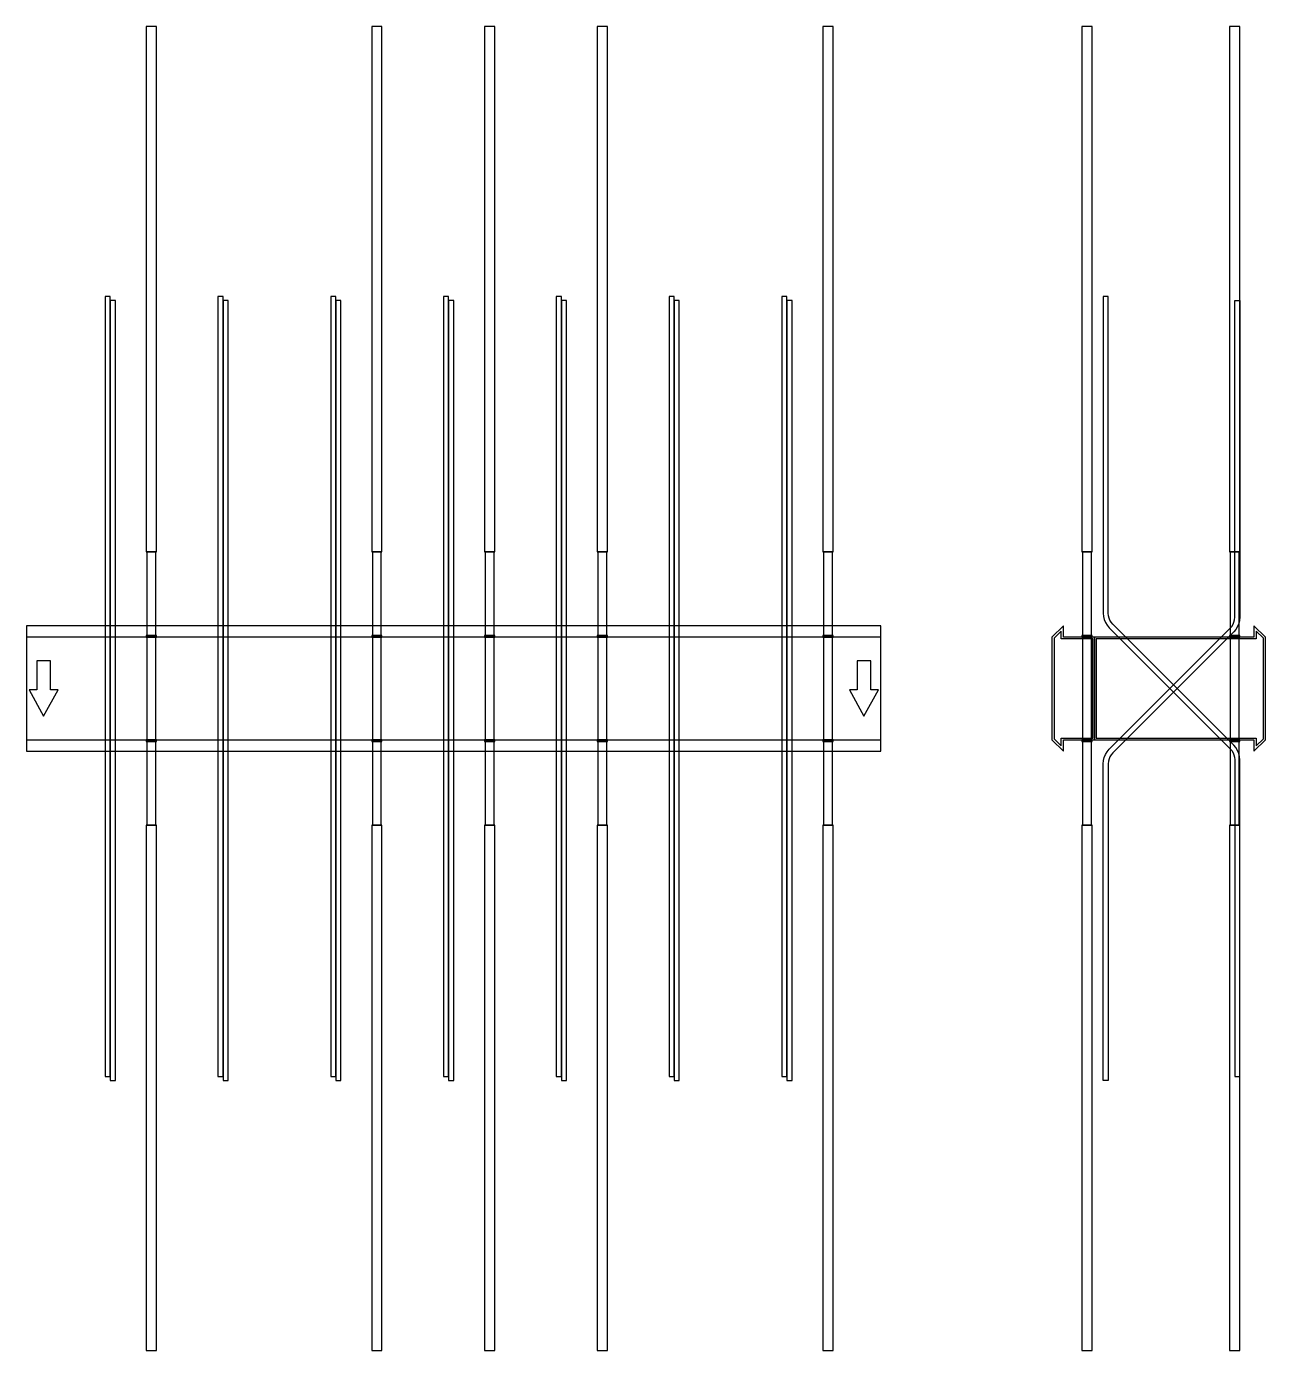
# Model space of a CAD drawing. Extents: x 0 to 1450, y -775 to 775.
import ezdxf

# ---------------------------------------------------------------- set-up
doc = ezdxf.new("R2010")
doc.units = 0
doc.layers.add('Halfen', color=7, linetype='CONTINUOUS')

msp = doc.modelspace()

# ---------------------------------------------------------------- linework, layer by layer
at = {"layer": 'Halfen', "color": 7}
for points in [[(152, 160), (152, 775), (140, 775), (140, 160)], [(416, 160), (416, 775), (404, 775), (404, 160)], [(548, 160), (548, 775), (536, 775), (536, 160)], [(680, 160), (680, 775), (668, 775), (668, 160)], [(944, 160), (944, 775), (932, 775), (932, 160)], [(1247, 160), (1247, 775), (1235, 775), (1235, 160)], [(1420, 160), (1420, 775), (1408, 775), (1408, 160)], [(98, -454.298), (98, 459.026), (92, 459.026), (92, -454.298)], [(104, -459.026), (104, 454.298), (98, 454.298), (98, -459.026)], [(230, -454.298), (230, 459.026), (224, 459.026), (224, -454.298)], [(236, -459.026), (236, 454.298), (230, 454.298), (230, -459.026)], [(362, -454.298), (362, 459.026), (356, 459.026), (356, -454.298)], [(368, -459.026), (368, 454.298), (362, 454.298), (362, -459.026)], [(494, -454.298), (494, 459.026), (488, 459.026), (488, -454.298)], [(500, -459.026), (500, 454.298), (494, 454.298), (494, -459.026)], [(626, -454.298), (626, 459.026), (620, 459.026), (620, -454.298)], [(632, -459.026), (632, 454.298), (626, 454.298), (626, -459.026)], [(758, -454.298), (758, 459.026), (752, 459.026), (752, -454.298)], [(764, -459.026), (764, 454.298), (758, 454.298), (758, -459.026)], [(890, -454.298), (890, 459.026), (884, 459.026), (884, -454.298)], [(896, -459.026), (896, 454.298), (890, 454.298), (890, -459.026)], [(1420, -454.298), (1420, -83.335), (1419.705, -79.58), (1418.825, -75.918), (1417.384, -72.439), (1415.416, -69.228), (1412.971, -66.364), (1271.272, 75.335), (1269.438, 77.482), (1267.962, 79.891), (1266.881, 82.5), (1266.222, 85.247), (1266, 88.062), (1266, 459.026), (1260, 459.026), (1260, 88.062), (1260.295, 84.308), (1261.175, 80.646), (1262.616, 77.167), (1264.584, 73.956), (1267.029, 71.092), (1408.728, -70.607), (1410.562, -72.754), (1412.038, -75.163), (1413.119, -77.772), (1413.778, -80.519), (1414, -83.335), (1414, -454.298)], [(1260, -459.026), (1260, -88.062), (1260.295, -84.308), (1261.175, -80.646), (1262.616, -77.167), (1264.584, -73.956), (1267.029, -71.092), (1408.728, 70.607), (1410.562, 72.754), (1412.038, 75.163), (1413.119, 77.772), (1413.778, 80.519), (1414, 83.335), (1414, 454.298), (1420, 454.298), (1420, 83.335), (1419.705, 79.58), (1418.825, 75.918), (1417.384, 72.439), (1415.416, 69.228), (1412.971, 66.364), (1271.272, -75.334), (1269.438, -77.482), (1267.962, -79.891), (1266.881, -82.5), (1266.222, -85.247), (1266, -88.062), (1266, -459.026)], [(151.25, 62), (151.25, 160), (140.75, 160), (140.75, 62)], [(415.25, 62), (415.25, 160), (404.75, 160), (404.75, 62)], [(547.25, 62), (547.25, 160), (536.75, 160), (536.75, 62)], [(679.25, 62), (679.25, 160), (668.75, 160), (668.75, 62)], [(943.25, 62), (943.25, 160), (932.75, 160), (932.75, 62)], [(1246.25, 62), (1246.25, 160), (1235.75, 160), (1235.75, 62)], [(1419.25, 62), (1419.25, 160), (1408.75, 160), (1408.75, 62)], [(0, -73.5), (1000, -73.5), (1000, 73.5), (0, 73.5)], [(152, 60), (152, 62), (140, 62), (140, 60)], [(416, 60), (416, 62), (404, 62), (404, 60)], [(548, 60), (548, 62), (536, 62), (536, 60)], [(680, 60), (680, 62), (668, 62), (668, 60)], [(944, 60), (944, 62), (932, 62), (932, 60)], [(1250, -60), (1250, 60), (1213.5, 60), (1213.5, 73.5), (1200, 60), (1200, -60), (1213.5, -73.5), (1213.5, -60)], [(1248, -58), (1248, 58), (1211, 58), (1211, 67.25), (1202.5, 58.75), (1202.5, -58.75), (1211, -67.25), (1211, -58)], [(1247, 60), (1247, 62), (1235, 62), (1235, 60)], [(1450, -60), (1450, 60), (1436.5, 73.5), (1436.5, 60), (1250, 60), (1250, -60), (1436.5, -60), (1436.5, -73.5)], [(1447.5, -58.75), (1447.5, 58.75), (1439, 67.25), (1439, 58), (1252, 58), (1252, -58), (1439, -58), (1439, -67.25)], [(1420, 60), (1420, 62), (1408, 62), (1408, 60)], [(0, -60), (1000, -60), (1000, 60), (0, 60)], [(151.25, -60), (151.25, 60), (140.75, 60), (140.75, -60)], [(415.25, -60), (415.25, 60), (404.75, 60), (404.75, -60)], [(547.25, -60), (547.25, 60), (536.75, 60), (536.75, -60)], [(679.25, -60), (679.25, 60), (668.75, 60), (668.75, -60)], [(943.25, -60), (943.25, 60), (932.75, 60), (932.75, -60)], [(1246.25, -60), (1246.25, 60), (1235.75, 60), (1235.75, -60)], [(1419.25, -60), (1419.25, 60), (1408.75, 60), (1408.75, -60)], [(20, -32.5), (37, -1.5), (28, -1.5), (28, 32.5), (12, 32.5), (12, -1.5), (3, -1.5)], [(980, -32.5), (997, -1.5), (988, -1.5), (988, 32.5), (972, 32.5), (972, -1.5), (963, -1.5)], [(152, -62), (152, -60), (140, -60), (140, -62)], [(151.25, -160), (151.25, -62), (140.75, -62), (140.75, -160)], [(416, -62), (416, -60), (404, -60), (404, -62)], [(415.25, -160), (415.25, -62), (404.75, -62), (404.75, -160)], [(548, -62), (548, -60), (536, -60), (536, -62)], [(547.25, -160), (547.25, -62), (536.75, -62), (536.75, -160)], [(680, -62), (680, -60), (668, -60), (668, -62)], [(679.25, -160), (679.25, -62), (668.75, -62), (668.75, -160)], [(944, -62), (944, -60), (932, -60), (932, -62)], [(943.25, -160), (943.25, -62), (932.75, -62), (932.75, -160)], [(1247, -62), (1247, -60), (1235, -60), (1235, -62)], [(1246.25, -160), (1246.25, -62), (1235.75, -62), (1235.75, -160)], [(1420, -62), (1420, -60), (1408, -60), (1408, -62)], [(1419.25, -160), (1419.25, -62), (1408.75, -62), (1408.75, -160)], [(152, -775), (152, -160), (140, -160), (140, -775)], [(416, -775), (416, -160), (404, -160), (404, -775)], [(548, -775), (548, -160), (536, -160), (536, -775)], [(680, -775), (680, -160), (668, -160), (668, -775)], [(944, -775), (944, -160), (932, -160), (932, -775)], [(1247, -775), (1247, -160), (1235, -160), (1235, -775)], [(1420, -775), (1420, -160), (1408, -160), (1408, -775)]]:
    msp.add_lwpolyline(points, close=True, dxfattribs=at)

doc.saveas('drawing.dxf')
